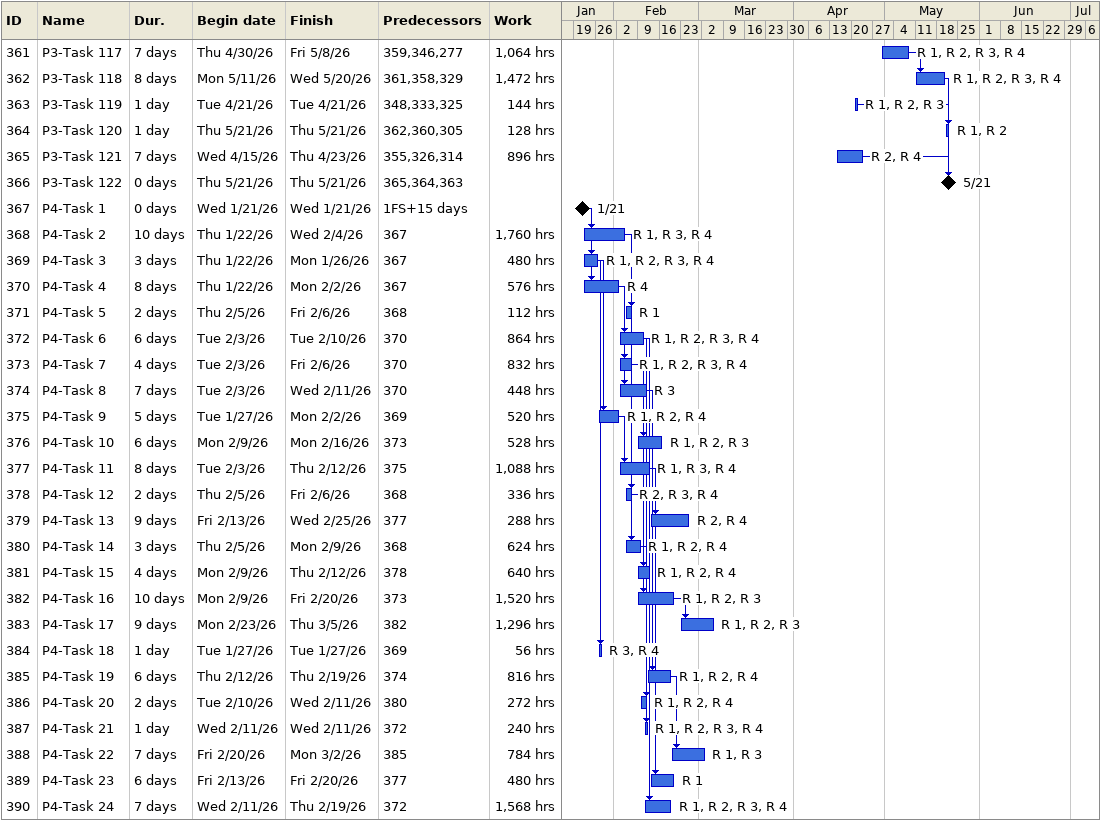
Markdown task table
| ID | Task | Duration | Start | Finish | Predecessors | Resources | Work (h) |
|---|---|---|---|---|---|---|---|
| 361 | P3-Task 117 | 7d | 2026-04-30 | 2026-05-08 | 359, 346, 277 | R 1, R 2, R 3, R 4 | 1064 |
| 362 | P3-Task 118 | 8d | 2026-05-11 | 2026-05-20 | 361, 358, 329 | R 1, R 2, R 3, R 4 | 1472 |
| 363 | P3-Task 119 | 1d | 2026-04-21 | 2026-04-21 | 348, 333, 325 | R 1, R 2, R 3 | 144 |
| 364 | P3-Task 120 | 1d | 2026-05-21 | 2026-05-21 | 362, 360, 305 | R 1, R 2 | 128 |
| 365 | P3-Task 121 | 7d | 2026-04-15 | 2026-04-23 | 355, 326, 314 | R 2, R 4 | 896 |
| 366 | P3-Task 122 | 0d | 2026-05-21 | 2026-05-21 | 365, 364, 363 |  |  |
| 367 | P4-Task 1 | 0d | 2026-01-21 | 2026-01-21 | 1FS+15d |  |  |
| 368 | P4-Task 2 | 10d | 2026-01-22 | 2026-02-04 | 367 | R 1, R 3, R 4 | 1760 |
| 369 | P4-Task 3 | 3d | 2026-01-22 | 2026-01-26 | 367 | R 1, R 2, R 3, R 4 | 480 |
| 370 | P4-Task 4 | 8d | 2026-01-22 | 2026-02-02 | 367 | R 4 | 576 |
| 371 | P4-Task 5 | 2d | 2026-02-05 | 2026-02-06 | 368 | R 1 | 112 |
| 372 | P4-Task 6 | 6d | 2026-02-03 | 2026-02-10 | 370 | R 1, R 2, R 3, R 4 | 864 |
| 373 | P4-Task 7 | 4d | 2026-02-03 | 2026-02-06 | 370 | R 1, R 2, R 3, R 4 | 832 |
| 374 | P4-Task 8 | 7d | 2026-02-03 | 2026-02-11 | 370 | R 3 | 448 |
| 375 | P4-Task 9 | 5d | 2026-01-27 | 2026-02-02 | 369 | R 1, R 2, R 4 | 520 |
| 376 | P4-Task 10 | 6d | 2026-02-09 | 2026-02-16 | 373 | R 1, R 2, R 3 | 528 |
| 377 | P4-Task 11 | 8d | 2026-02-03 | 2026-02-12 | 375 | R 1, R 3, R 4 | 1088 |
| 378 | P4-Task 12 | 2d | 2026-02-05 | 2026-02-06 | 368 | R 2, R 3, R 4 | 336 |
| 379 | P4-Task 13 | 9d | 2026-02-13 | 2026-02-25 | 377 | R 2, R 4 | 288 |
| 380 | P4-Task 14 | 3d | 2026-02-05 | 2026-02-09 | 368 | R 1, R 2, R 4 | 624 |
| 381 | P4-Task 15 | 4d | 2026-02-09 | 2026-02-12 | 378 | R 1, R 2, R 4 | 640 |
| 382 | P4-Task 16 | 10d | 2026-02-09 | 2026-02-20 | 373 | R 1, R 2, R 3 | 1520 |
| 383 | P4-Task 17 | 9d | 2026-02-23 | 2026-03-05 | 382 | R 1, R 2, R 3 | 1296 |
| 384 | P4-Task 18 | 1d | 2026-01-27 | 2026-01-27 | 369 | R 3, R 4 | 56 |
| 385 | P4-Task 19 | 6d | 2026-02-12 | 2026-02-19 | 374 | R 1, R 2, R 4 | 816 |
| 386 | P4-Task 20 | 2d | 2026-02-10 | 2026-02-11 | 380 | R 1, R 2, R 4 | 272 |
| 387 | P4-Task 21 | 1d | 2026-02-11 | 2026-02-11 | 372 | R 1, R 2, R 3, R 4 | 240 |
| 388 | P4-Task 22 | 7d | 2026-02-20 | 2026-03-02 | 385 | R 1, R 3 | 784 |
| 389 | P4-Task 23 | 6d | 2026-02-13 | 2026-02-20 | 377 | R 1 | 480 |
| 390 | P4-Task 24 | 7d | 2026-02-11 | 2026-02-19 | 372 | R 1, R 2, R 3, R 4 | 1568 |
